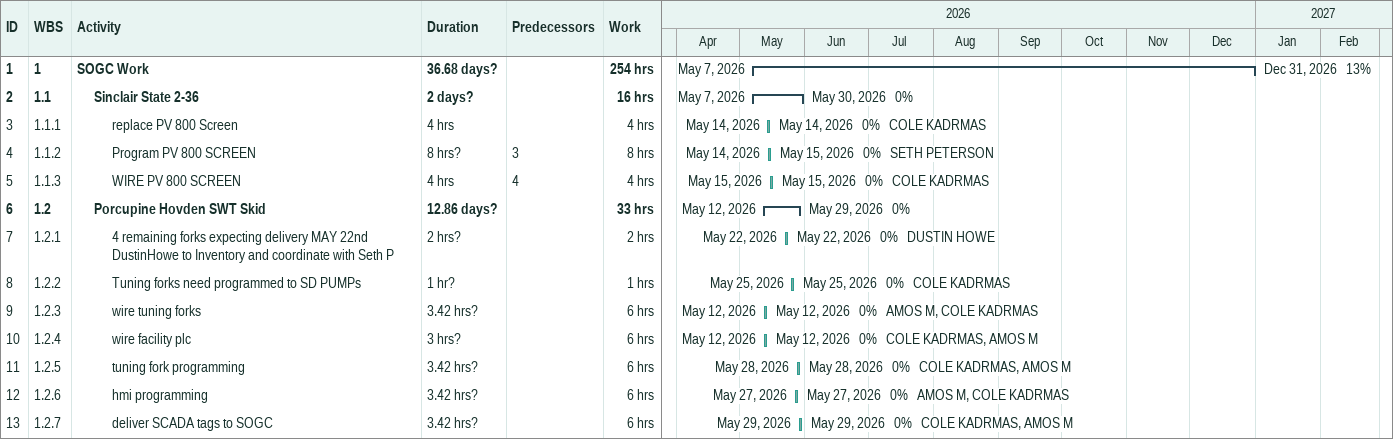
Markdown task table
| ID | WBS | Task | Duration | Start | Finish | Predecessors | Resources | % complete | Work (h) |
|---|---|---|---|---|---|---|---|---|---|
| 1 | 1 | **SOGC Work** | 36.68d? | 2026-05-07 | 2026-12-31 |  |  | 13 | 254 |
| 2 | 1.1 | **Sinclair State 2-36** | 2d? | 2026-05-07 | 2026-05-30 |  |  | 0 | 16 |
| 3 | 1.1.1 | replace PV 800 Screen | 4h | 2026-05-14 | 2026-05-14 |  | COLE KADRMAS | 0 | 4 |
| 4 | 1.1.2 | Program PV 800 SCREEN | 8h? | 2026-05-14 | 2026-05-15 | 3 | SETH PETERSON | 0 | 8 |
| 5 | 1.1.3 | WIRE PV 800 SCREEN | 4h | 2026-05-15 | 2026-05-15 | 4 | COLE KADRMAS | 0 | 4 |
| 6 | 1.2 | **Porcupine Hovden SWT Skid** | 12.86d? | 2026-05-12 | 2026-05-29 |  |  | 0 | 33 |
| 7 | 1.2.1 | 4 remaining forks expecting delivery MAY 22nd DustinHowe to Inventory and coordinate with Seth P | 2h? | 2026-05-22 | 2026-05-22 |  | DUSTIN HOWE | 0 | 2 |
| 8 | 1.2.2 | Tuning forks need programmed to SD PUMPs | 1h? | 2026-05-25 | 2026-05-25 |  | COLE KADRMAS | 0 | 1 |
| 9 | 1.2.3 | wire tuning forks | 3.42h? | 2026-05-12 | 2026-05-12 |  | AMOS M, COLE KADRMAS | 0 | 6 |
| 10 | 1.2.4 | wire facility plc | 3h? | 2026-05-12 | 2026-05-12 |  | COLE KADRMAS, AMOS M | 0 | 6 |
| 11 | 1.2.5 | tuning fork programming | 3.42h? | 2026-05-28 | 2026-05-28 |  | COLE KADRMAS, AMOS M | 0 | 6 |
| 12 | 1.2.6 | hmi programming | 3.42h? | 2026-05-27 | 2026-05-27 |  | AMOS M, COLE KADRMAS | 0 | 6 |
| 13 | 1.2.7 | deliver SCADA tags to SOGC | 3.42h? | 2026-05-29 | 2026-05-29 |  | COLE KADRMAS, AMOS M | 0 | 6 |
